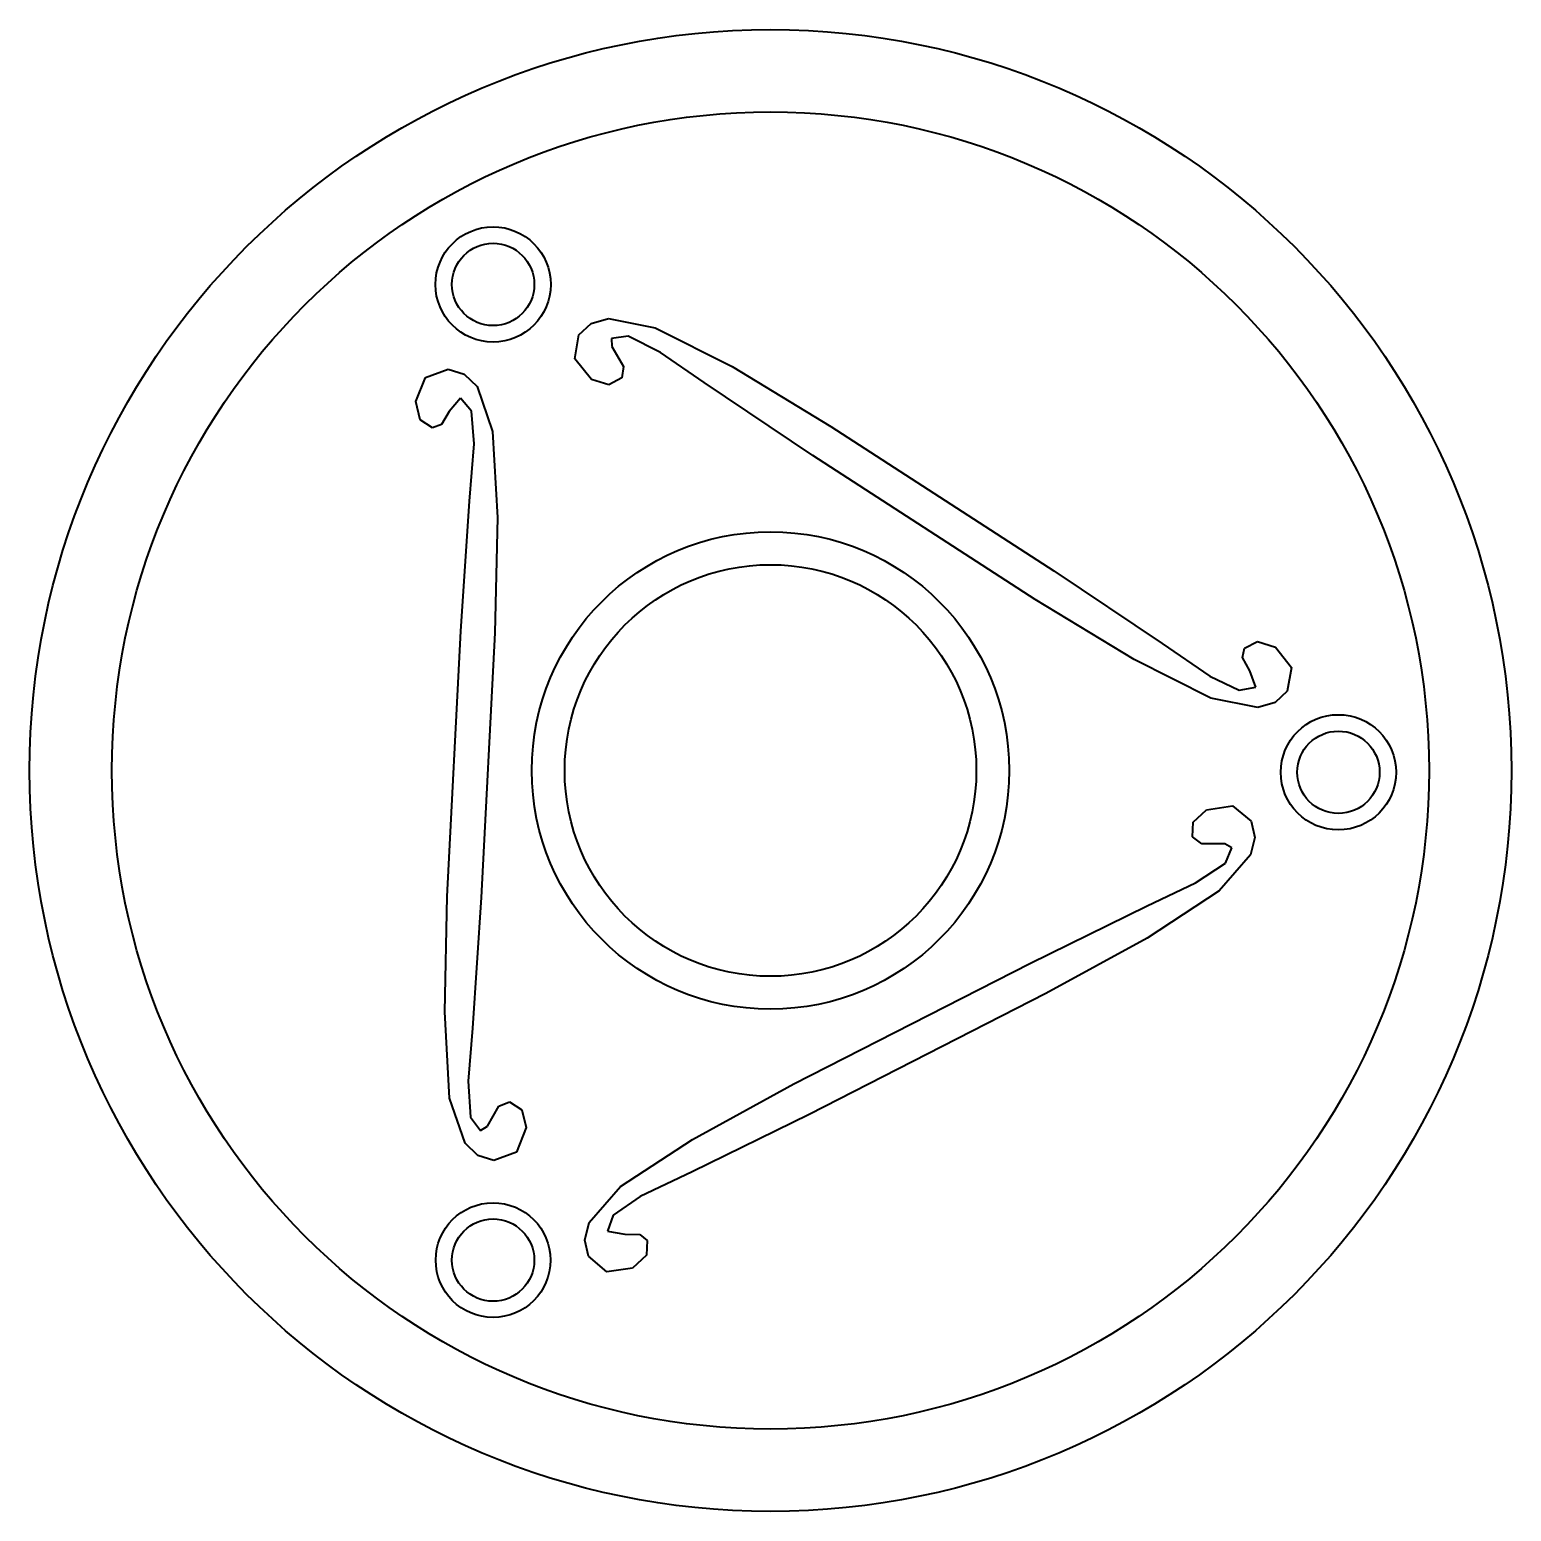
# Model space of a CAD drawing. Header units: millimetres. Extents: x -45 to 45, y -45 to 45.
import ezdxf

# ---------------------------------------------------------------- set-up
doc = ezdxf.new("R2010")
doc.units = ezdxf.units.MM
doc.layers.add('ModelSketch_Visible', color=7, linetype='Continuous', lineweight=40)

msp = doc.modelspace()

# ---------------------------------------------------------------- linework, layer by layer
at = {"layer": 'ModelSketch_Visible'}
for p, q in [((-11.632, 26.458), (-10.892, 27.144)), ((-10.892, 27.144), (-9.842, 27.445)), ((-9.842, 27.445), (-7.001, 26.893)), ((-11.88, 25.012), (-11.632, 26.458)), ((-8.645, 26.378), (-9.651, 26.246)), ((-9.651, 26.246), (-9.635, 25.755)), ((-6.689, 25.397), (-8.645, 26.378)), ((-7.001, 26.893), (-2.323, 24.53)), ((-9.635, 25.755), (-8.935, 24.544)), ((-4.03, 23.563), (-6.689, 25.397)), ((-20.952, 23.878), (-19.575, 24.381)), ((-19.575, 24.381), (-18.611, 24.083)), ((-10.877, 23.752), (-11.88, 25.012)), ((-8.935, 24.544), (-9.03, 23.848)), ((-2.323, 24.53), (3.668, 20.901)), ((-21.539, 22.421), (-20.952, 23.878)), ((-18.611, 24.083), (-17.826, 23.325)), ((-9.815, 23.433), (-10.877, 23.752)), ((-9.03, 23.848), (-9.815, 23.433)), ((2.577, 19.132), (-4.03, 23.563)), ((-18.829, 22.609), (-19.522, 21.802)), ((-18.166, 21.831), (-18.829, 22.609)), ((-17.826, 23.325), (-16.884, 20.588)), ((-21.286, 21.301), (-21.539, 22.421)), ((-19.522, 21.802), (-19.986, 21.011)), ((-18.008, 19.85), (-18.166, 21.831)), ((-20.535, 20.823), (-21.286, 21.301)), ((-19.986, 21.011), (-20.535, 20.823)), ((3.668, 20.901), (17.214, 12.12)), ((-18.282, 16.35), (-18.008, 19.85)), ((-16.884, 20.588), (-16.59, 15.372)), ((16.084, 10.377), (2.577, 19.132)), ((-18.813, 8.459), (-18.282, 16.35)), ((-16.59, 15.372), (-16.738, 8.352)), ((17.214, 12.12), (23.782, 7.715)), ((22.09, 6.739), (16.084, 10.377)), ((-19.644, -7.662), (-18.813, 8.459)), ((-16.738, 8.352), (-17.567, -7.722)), ((23.782, 7.715), (26.676, 5.729)), ((28.671, 6.86), (28.783, 7.43)), ((28.783, 7.43), (29.572, 7.842)), ((29.572, 7.842), (30.669, 7.501)), ((30.669, 7.501), (31.637, 6.263)), ((26.754, 4.385), (22.09, 6.739)), ((29.124, 6.063), (28.671, 6.86)), ((26.676, 5.729), (28.472, 4.874)), ((29.476, 5.059), (29.124, 6.063)), ((31.637, 6.263), (31.384, 4.82)), ((28.472, 4.874), (29.476, 5.059)), ((31.384, 4.82), (30.645, 4.134)), ((29.595, 3.833), (26.754, 4.385)), ((30.645, 4.134), (29.595, 3.833)), ((25.67, -3.144), (26.477, -2.384)), ((26.477, -2.384), (28.069, -2.146)), ((28.069, -2.146), (29.198, -3.084)), ((25.637, -4.031), (25.67, -3.144)), ((29.198, -3.084), (29.422, -4.068)), ((26.191, -4.461), (25.637, -4.031)), ((27.59, -4.461), (26.191, -4.461)), ((28.023, -4.693), (27.59, -4.461)), ((29.422, -4.068), (29.157, -5.128)), ((29.157, -5.128), (27.257, -7.311)), ((27.635, -5.63), (28.023, -4.693)), ((25.806, -6.833), (27.635, -5.63)), ((22.888, -8.218), (25.806, -6.833)), ((-19.791, -14.665), (-19.644, -7.662)), ((-17.567, -7.722), (-18.1, -15.66)), ((27.257, -7.311), (22.871, -10.18)), ((15.746, -11.722), (22.888, -8.218)), ((22.871, -10.18), (16.731, -13.551)), ((1.408, -19.037), (15.746, -11.722)), ((16.731, -13.551), (2.352, -20.887)), ((-19.498, -19.898), (-19.791, -14.665)), ((-18.1, -15.66), (-18.359, -18.879)), ((-18.359, -18.879), (-18.231, -21.065)), ((-4.747, -22.416), (1.408, -19.037)), ((-18.556, -22.635), (-19.498, -19.898)), ((-17.196, -21.61), (-16.497, -20.398)), ((-16.497, -20.398), (-15.847, -20.133)), ((-15.847, -20.133), (-15.095, -20.605)), ((-15.095, -20.605), (-14.84, -21.684)), ((-18.231, -21.065), (-17.613, -21.87)), ((2.352, -20.887), (-4.748, -24.37)), ((-17.613, -21.87), (-17.196, -21.61)), ((-14.84, -21.684), (-15.43, -23.183)), ((-9.118, -25.277), (-4.747, -22.416)), ((-17.77, -23.394), (-18.556, -22.635)), ((-16.806, -23.691), (-17.77, -23.394)), ((-15.43, -23.183), (-16.806, -23.691)), ((-4.748, -24.37), (-7.916, -25.882)), ((-11.018, -27.46), (-9.118, -25.277)), ((-7.916, -25.882), (-9.554, -27.009)), ((-11.283, -28.52), (-11.018, -27.46)), ((-9.554, -27.009), (-9.897, -27.972)), ((-11.059, -29.504), (-11.283, -28.52)), ((-9.897, -27.972), (-8.851, -28.169)), ((-8.851, -28.169), (-7.935, -28.176)), ((-7.935, -28.176), (-7.497, -28.557)), ((-7.497, -28.557), (-7.536, -29.447)), ((-9.935, -30.445), (-11.059, -29.504)), ((-7.536, -29.447), (-8.38, -30.226)), ((-8.38, -30.226), (-9.935, -30.445))]:
    msp.add_line(p, q, dxfattribs=at)
for centre, radius in [((0, 0), 45), ((0, 0), 40), ((-16.849, 29.523), 3.5), ((-16.849, 29.523), 2.5), ((0, 0), 14.5), ((0, 0), 12.5), ((34.495, -0.109), 3.5), ((34.495, -0.109), 2.5), ((-16.849, -29.74), 3.484), ((-16.849, -29.74), 2.5)]:
    msp.add_circle(centre, radius, dxfattribs=at)

doc.saveas('drawing.dxf')
